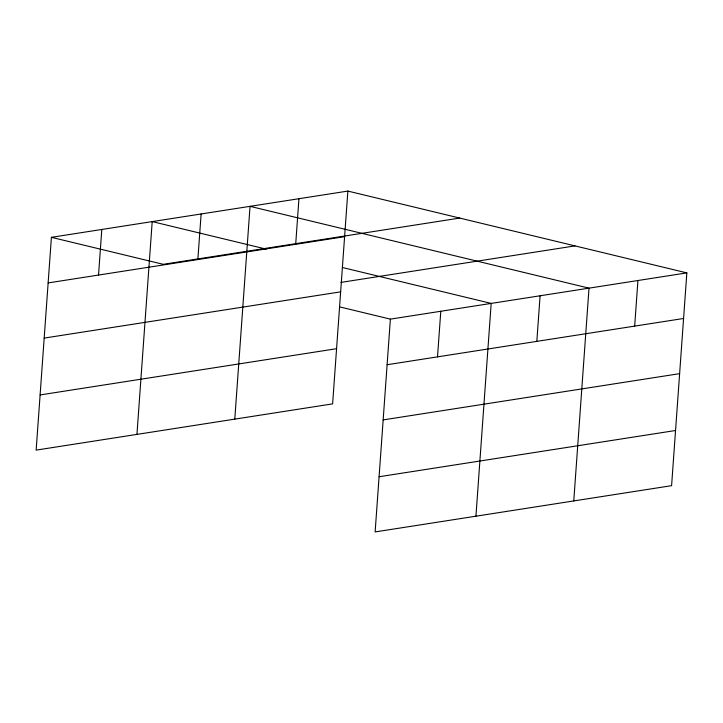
<?xml version="1.0" encoding="UTF-8"?>
<svg xmlns="http://www.w3.org/2000/svg" width="723" height="723" viewBox="0 0 723 723"><rect width="100%" height="100%" fill="white"/><g stroke="black" fill="none" stroke-linecap="round" stroke-linejoin="round"><path stroke-width="1.08" d="M347.871 191.08L51.405 237.325L36.15 450.113L332.616 403.868L347.871 191.08L686.85 272.887L671.595 485.675L375.129 531.92L390.384 319.132L686.85 272.887M98.536 275.056L101.798 229.462M136.945 434.387L152.201 221.6L266.236 249.128M197.849 259.566L201.121 213.972M234.785 419.132L250.041 206.344L589.019 288.152L573.764 500.931M295.689 244.302L298.951 198.717M437.514 356.864L440.786 311.27M475.933 516.195L491.179 303.407L342.35 267.492M536.827 341.373L540.099 295.779M634.667 326.109L637.93 280.515M459.738 218.075L163.262 264.32L51.405 237.325M48.134 282.919L344.6 236.674M340.967 282.395L574.984 245.892M44.175 338.093L340.65 291.848M40.108 394.939L336.575 348.694M387.112 364.726L683.578 318.481M383.163 419.9L679.629 373.655M379.087 476.746L675.553 430.501M339.937 306.959L390.384 319.132"/></g></svg>
